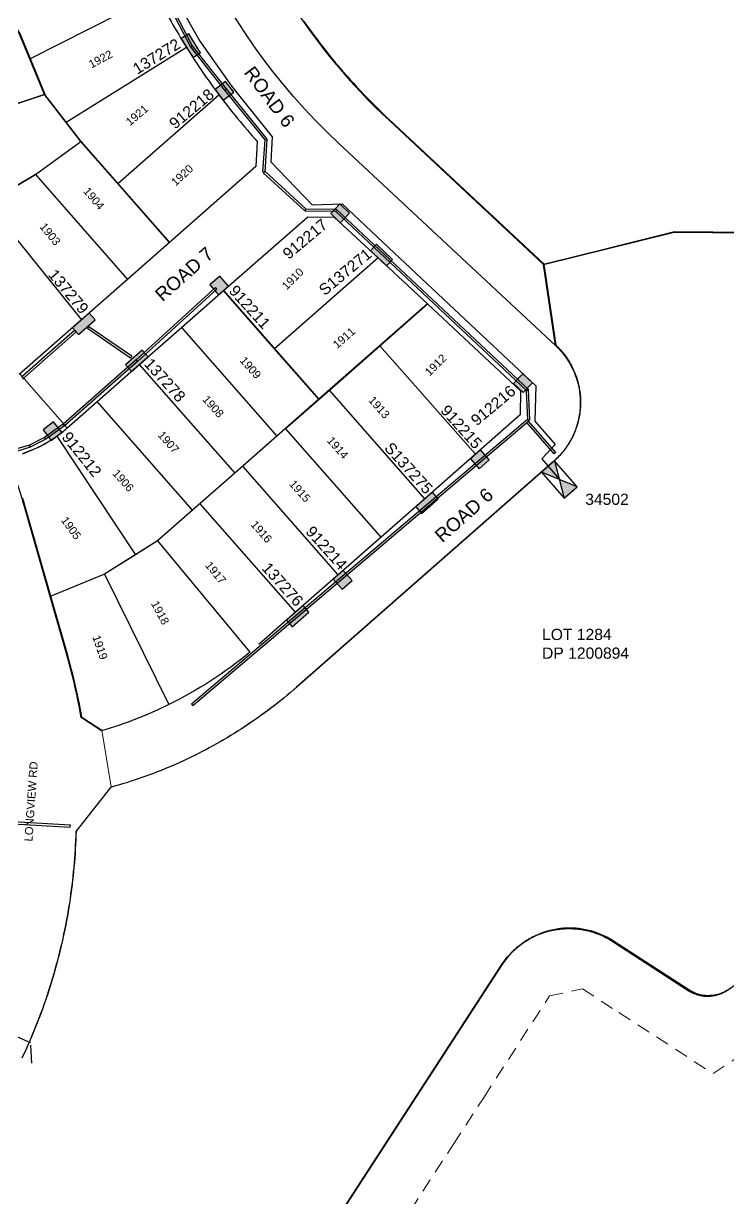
# Model space of a CAD drawing. Header units: metres. Extents: x 293673 to 295365, y 6233764 to 6235163.
# Drawn here: x 294333.6 to 294490.8, y 6233966.7 to 6234228.8 of the extents above; entities that cross this region are included whole.
import ezdxf
from ezdxf.enums import TextEntityAlignment as Align

# ---------------------------------------------------------------- set-up
doc = ezdxf.new("R2010")
doc.units = ezdxf.units.M
doc.linetypes.add('Cable Exist UG', pattern=[8.2, 4, -1.2, 1.8, -1.2])
doc.linetypes.add('Dash', pattern=[5, 3, -2])
doc.layers.get('0').update_dxf_attribs({"color": 6})
for name, color, linetype in [('_USER new lots', 250, 'Continuous'), ('Duct_SP_EXT', 7, 'Continuous'), ('Mains_HV_NEW_U72', 2, 'Continuous'), ('Mains_LV_EXT', 7, 'Continuous'), ('Notes', 7, 'Continuous'), ('Sub_SP_EXT', 7, 'Continuous'), ('SupportsUG_SP_LV_EXT', 7, 'Continuous'), ('SupportsUG_SP_LV_SL_EXT', 7, 'Continuous'), ('UG_Details_SP_MISC', 7, 'Continuous')]:
    doc.layers.add(name, color=color, linetype=linetype)
for name, color, linetype, lineweight in [('Cadastre Developer_SP_EXT', 9, 'Continuous', 5), ('Cadastre Land Parcels_SP_EXT', 9, 'Continuous', 5), ('Cadastre Roads_SP_EXT', 9, 'Continuous', 5)]:
    doc.layers.add(name, color=color, linetype=linetype, lineweight=lineweight)
doc.styles.add('COLUMN_LABEL', font='arial.ttf')
doc.styles.add('iecARIAL', font='arial.ttf', dxfattribs={"height": 2})
doc.styles.add('POLE_LABEL', font='arial.ttf')
doc.styles.get("Standard").update_dxf_attribs({"font": 'arial.ttf'})
doc.linetypes.add('Cable New UG', pattern='A,7,-0.25,["x",Standard,S=2,R=0,X=0.2,Y=-0.8],-2.1', length=9.35)

# ---------------------------------------------------------------- blocks, each defined once
blk = doc.blocks.new('SUB_PADMOUNT_EXT')
for points in [[(0, 0), (-3.84, 1.92), (-3.84, -1.92)], [(0, 0), (3.84, 1.92), (3.84, -1.92)]]:
    blk.add_hatch(color=256).paths.add_polyline_path(points)
for p, q in [((3.84, 1.92), (-3.84, -1.92)), ((-3.84, 1.92), (3.84, -1.92))]:
    blk.add_line(p, q)
blk.add_lwpolyline([(-3.84, -1.92), (3.84, -1.92), (3.84, 1.92), (-3.84, 1.92)], close=True)
for tag, height, flags, p in [('ASSET_NUM', 3.5, 8, (2, 2)), ('STREET_CODE', 0.2, 9, (1.5, 0)), ('CONSTRUCTED_VOLTAGE', 0.2, 9, (1.5, -0.2)), ('OPERATING_VOLTAGE', 0.2, 9, (1.5, -0.6)), ('ORIENTATION', 0.2, 9, (1.5, -0.8)), ('OWNED_BY', 0.2, 9, (1.5, -1)), ('OPERATED_BY', 0.2, 9, (1.5, -1.2)), ('SECONDARY_VOLTAGE', 0.2, 9, (1.5, -1.6)), ('STATE', 0.2, 9, (1.5, -1.8)), ('SUBSTATION_TYPE', 0.2, 9, (1.5, -2.2)), ('NO_PHASES', 0.2, 9, (1.5, -0.4)), ('MAINTAINED_BY', 0.2, 9, (1.5, -1.4)), ('PARENT', 0.2, 9, (1.5, -2)), ('USAGE', 0.2, 9, (1.5, -2.4)), ('LEGEND', 0.2, 9, (1.5, -2.6)), ('STREETNAME', 0.2, 9, (1.5, -3)), ('SUBURB', 0.2, 9, (1.5, -3.2)), ('Z', 0.2, 1, (1.5, -3.6)), ('LOCATION', 0.2, 9, (1.5, -2.8)), ('NOTES', 0.2, 9, (1.5, -3.4))]:
    blk.add_attdef(tag, text='', height=height, dxfattribs=dict(flags=flags)).set_placement(p, align=Align.MIDDLE_LEFT)
blk = doc.blocks.new('COLUMN_EXT')
blk.add_hatch(color=256).paths.add_polyline_path([(-1.49, 1.48), (-1.49, -1.49), (1.48, -1.49), (1.48, 1.48)])
blk.add_lwpolyline([(-1.49, -1.49), (1.48, -1.49), (1.48, 1.48), (-1.49, 1.48)], close=True)
for tag, height, style, flags, p in [('ASSET_NUM', 2.5, 'COLUMN_LABEL', 8, (2, 2)), ('STRUCTURE_PLANT_NUMBER', 0.2, 'POLE_LABEL', 9, (1.81, 0.03)), ('STREET_CODE', 0.2, 'COLUMN_LABEL', 9, (1.81, -0.2))]:
    blk.add_attdef(tag, text='', height=height, dxfattribs=dict(style=style, flags=flags)).set_placement(p, align=Align.MIDDLE_LEFT)
at = {"flags": 1}
blk.add_attdef('Z', (1.81, -2.35), '', height=0.2, dxfattribs=at)
at = {"flags": 9}
for tag, p in [('COLUMN_TYPE', (1.81, -0.4)), ('OWNED_BY', (1.81, -0.6)), ('STATE', (1.81, -0.8)), ('USAGE', (1.81, -1)), ('STREETNAME', (1.81, -1.6)), ('SUBURB', (1.81, -1.8)), ('LEGEND', (1.81, -1.2)), ('LOCATION', (1.81, -1.4)), ('NOTES', (1.81, -2))]:
    blk.add_attdef(tag, text='', height=0.2, dxfattribs=at).set_placement(p, align=Align.MIDDLE_LEFT)
blk = doc.blocks.new('A$C12BB781C')
at = {"layer": '_USER new lots'}
for p, q in [((294338.3, 6234212.97), (294327.56, 6234239.05)), ((294335.01, 6234220.95), (294363.31, 6234235.29)), ((294332.58, 6234226.87), (294338.3, 6234212.97)), ((294335.01, 6234220.95), (294332.58, 6234226.87)), ((294369.98, 6234223.48), (294343.14, 6234206.73)), ((294338.3, 6234212.97), (294306.15, 6234202.32)), ((294338.3, 6234212.97), (294306.15, 6234202.32)), ((294306.15, 6234202.32), (294338.3, 6234212.97)), ((294306.15, 6234202.32), (294338.3, 6234212.97)), ((294306.15, 6234202.32), (294338.3, 6234212.97)), ((294338.3, 6234212.97), (294346.4, 6234202.54)), ((294354.65, 6234193.15), (294377.18, 6234212.95)), ((294336.27, 6234195.13), (294346.4, 6234202.54)), ((294346.4, 6234202.54), (294366.2, 6234180)), ((294336.27, 6234195.13), (294313.29, 6234181.5)), ((294325.55, 6234188.78), (294336.27, 6234195.13)), ((294336.27, 6234195.13), (294356.81, 6234171.75)), ((294325.55, 6234188.78), (294346.52, 6234162.71)), ((294412.66, 6234176.56), (294389.6, 6234156.3)), ((294452.24, 6234156.99), (294449.55, 6234175.1)), ((294378.21, 6234169.26), (294399.5, 6234145.03)), ((294389.6, 6234156.3), (294378.21, 6234169.26)), ((294423.68, 6234166.28), (294399.5, 6234145.03)), ((294413.08, 6234156.97), (294423.68, 6234166.28)), ((294368.82, 6234161.01), (294390.11, 6234136.78)), ((294399.5, 6234145.03), (294389.6, 6234156.3)), ((294401.82, 6234147.07), (294413.08, 6234156.97)), ((294434.37, 6234132.74), (294413.08, 6234156.97)), ((294359.43, 6234152.76), (294380.72, 6234128.53)), ((294423.1, 6234122.84), (294401.82, 6234147.07)), ((294371.33, 6234120.28), (294350.04, 6234144.51)), ((294399.5, 6234145.03), (294390.11, 6234136.78)), ((294413.34, 6234114.26), (294392.05, 6234138.49)), ((294341.03, 6234136.78), (294358.55, 6234110.31)), ((294390.11, 6234136.78), (294380.72, 6234128.53)), ((294403.8, 6234105.88), (294382.51, 6234130.11)), ((294394.26, 6234097.5), (294372.97, 6234121.72)), ((294363.52, 6234113.42), (294358.55, 6234110.31)), ((294363.52, 6234113.42), (294384.08, 6234088.6)), ((294358.55, 6234110.31), (294351.67, 6234106)), ((294351.67, 6234106), (294366, 6234076.9))]:
    blk.add_line(p, q, dxfattribs=at)
at = {"layer": '_USER new lots', "linetype": 'Continuous'}
for points in [[(294641.78, 6234180.88), (294478.67, 6234182.33), (294449.55, 6234175.09), (294452.24, 6234156.99), (294452.51, 6234156.73), (294452.78, 6234156.47), (294453.03, 6234156.2), (294453.29, 6234155.93), (294453.53, 6234155.65), (294453.77, 6234155.37), (294454.01, 6234155.08), (294454.24, 6234154.78), (294454.46, 6234154.48), (294454.67, 6234154.18), (294454.88, 6234153.87), (294455.08, 6234153.56), (294455.28, 6234153.24), (294455.47, 6234152.92), (294455.65, 6234152.59), (294455.83, 6234152.26), (294455.99, 6234151.93), (294456.15, 6234151.6), (294456.31, 6234151.26), (294456.45, 6234150.91), (294456.59, 6234150.57), (294456.72, 6234150.22), (294456.85, 6234149.87), (294456.96, 6234149.51), (294457.07, 6234149.16), (294457.17, 6234148.8), (294457.26, 6234148.44), (294457.35, 6234148.07), (294457.43, 6234147.71), (294457.5, 6234147.35), (294457.56, 6234146.98), (294457.61, 6234146.61), (294457.66, 6234146.24), (294457.7, 6234145.87), (294457.73, 6234145.5), (294457.75, 6234145.13), (294457.76, 6234144.75), (294457.77, 6234144.38), (294457.77, 6234144.01), (294457.76, 6234143.64), (294457.74, 6234143.26), (294457.72, 6234142.89), (294457.68, 6234142.52), (294457.64, 6234142.15), (294457.59, 6234141.78), (294457.54, 6234141.41), (294457.47, 6234141.05), (294457.4, 6234140.68), (294457.32, 6234140.32), (294457.23, 6234139.96), (294457.13, 6234139.6), (294457.03, 6234139.24), (294456.92, 6234138.88), (294456.8, 6234138.53), (294456.67, 6234138.18), (294456.54, 6234137.83), (294456.4, 6234137.49), (294456.25, 6234137.15), (294456.09, 6234136.81), (294455.93, 6234136.47), (294455.76, 6234136.14), (294455.58, 6234135.81), (294455.39, 6234135.49), (294455.2, 6234135.17), (294455.01, 6234134.85), (294454.8, 6234134.54), (294454.59, 6234134.24), (294454.37, 6234133.93), (294454.15, 6234133.64), (294453.92, 6234133.34), (294453.68, 6234133.06), (294453.44, 6234132.77), (294453.19, 6234132.5), (294452.93, 6234132.23), (294452.67, 6234131.96), (294452.4, 6234131.7), (294452.13, 6234131.44), (294451.86, 6234131.2), (294394.5, 6234080.79), (294393.81, 6234080.19), (294393.12, 6234079.6), (294392.42, 6234079.01), (294391.71, 6234078.43), (294391, 6234077.85), (294390.29, 6234077.28), (294389.57, 6234076.72), (294388.85, 6234076.16), (294388.12, 6234075.61), (294387.38, 6234075.07), (294386.64, 6234074.53), (294385.9, 6234074), (294385.15, 6234073.47), (294384.4, 6234072.96), (294383.64, 6234072.44), (294382.88, 6234071.94), (294382.12, 6234071.44), (294381.35, 6234070.95), (294380.57, 6234070.46), (294379.8, 6234069.99), (294379.01, 6234069.51), (294378.23, 6234069.05), (294377.44, 6234068.59), (294376.64, 6234068.14), (294375.84, 6234067.7), (294375.04, 6234067.26), (294374.23, 6234066.83), (294373.42, 6234066.41), (294372.61, 6234065.99), (294371.79, 6234065.58), (294370.97, 6234065.18), (294370.15, 6234064.79), (294369.32, 6234064.4), (294368.49, 6234064.02), (294367.66, 6234063.65), (294366.82, 6234063.28), (294365.98, 6234062.92), (294365.13, 6234062.57), (294364.29, 6234062.23), (294363.44, 6234061.89), (294362.58, 6234061.57), (294361.73, 6234061.24), (294360.87, 6234060.93), (294360.01, 6234060.62), (294359.15, 6234060.33), (294358.28, 6234060.04), (294357.41, 6234059.75), (294356.54, 6234059.48), (294355.67, 6234059.21), (294354.79, 6234058.95), (294353.91, 6234058.69), (294353.03, 6234058.45), (294345.28, 6234048.63), (294345.24, 6234047.63), (294345.21, 6234046.62), (294345.16, 6234045.62), (294345.1, 6234044.61), (294345.04, 6234043.61), (294344.97, 6234042.6), (294344.89, 6234041.6), (294344.81, 6234040.59), (294344.71, 6234039.59), (294344.61, 6234038.59), (294344.5, 6234037.59), (294344.38, 6234036.59), (294344.25, 6234035.59), (294344.12, 6234034.59), (294343.98, 6234033.6), (294343.83, 6234032.6), (294343.67, 6234031.61), (294343.5, 6234030.61), (294343.33, 6234029.62), (294343.15, 6234028.63), (294342.96, 6234027.64), (294342.76, 6234026.66), (294342.55, 6234025.67), (294342.34, 6234024.69), (294342.12, 6234023.7), (294341.89, 6234022.72), (294341.65, 6234021.74), (294341.41, 6234020.77), (294341.16, 6234019.79), (294340.9, 6234018.82), (294340.63, 6234017.85), (294340.36, 6234016.88), (294340.07, 6234015.91), (294339.78, 6234014.95), (294339.49, 6234013.99), (294339.18, 6234013.03), (294338.87, 6234012.07), (294338.55, 6234011.12), (294338.22, 6234010.17), (294337.88, 6234009.22), (294337.54, 6234008.27), (294337.19, 6234007.33), (294336.83, 6234006.39), (294336.46, 6234005.45), (294336.09, 6234004.51), (294335.71, 6234003.58), (294335.32, 6234002.65), (294334.92, 6234001.73), (294334.52, 6234000.8), (294334.11, 6233999.88), (294333.69, 6233998.97), (294333.27, 6233998.05)], [(294397.28, 6233952.67), (294440.15, 6234018.74), (294440.36, 6234019.05), (294440.57, 6234019.36), (294440.8, 6234019.67), (294441.02, 6234019.97), (294441.26, 6234020.26), (294441.5, 6234020.56), (294441.74, 6234020.84), (294442, 6234021.12), (294442.25, 6234021.4), (294442.52, 6234021.67), (294442.79, 6234021.93), (294443.06, 6234022.19), (294443.34, 6234022.44), (294443.63, 6234022.69), (294443.92, 6234022.93), (294444.21, 6234023.16), (294444.51, 6234023.39), (294444.82, 6234023.61), (294445.13, 6234023.83), (294445.44, 6234024.03), (294445.76, 6234024.24), (294446.08, 6234024.43), (294446.41, 6234024.62), (294446.74, 6234024.8), (294447.07, 6234024.98), (294447.41, 6234025.14), (294447.75, 6234025.3), (294448.1, 6234025.46), (294448.44, 6234025.6), (294448.79, 6234025.74), (294449.15, 6234025.88), (294449.5, 6234026), (294449.86, 6234026.12), (294450.22, 6234026.22), (294450.59, 6234026.33), (294450.95, 6234026.42), (294451.32, 6234026.51), (294451.69, 6234026.59), (294452.06, 6234026.66), (294452.43, 6234026.72), (294452.8, 6234026.77), (294453.18, 6234026.82), (294453.55, 6234026.86), (294453.93, 6234026.89), (294454.3, 6234026.92), (294454.68, 6234026.93), (294455.06, 6234026.94), (294455.43, 6234026.94), (294455.81, 6234026.93), (294456.19, 6234026.92), (294456.56, 6234026.89), (294456.94, 6234026.86), (294457.31, 6234026.82), (294457.69, 6234026.78), (294458.06, 6234026.72), (294458.43, 6234026.66), (294458.8, 6234026.59), (294459.17, 6234026.51), (294459.54, 6234026.42), (294459.9, 6234026.33), (294460.27, 6234026.23), (294460.63, 6234026.12), (294460.99, 6234026), (294461.34, 6234025.88), (294461.7, 6234025.75), (294462.05, 6234025.61), (294462.39, 6234025.46), (294462.74, 6234025.31), (294463.08, 6234025.15), (294463.42, 6234024.98), (294463.75, 6234024.81), (294464.08, 6234024.63), (294464.41, 6234024.44), (294464.73, 6234024.24), (294465.05, 6234024.04), (294481.84, 6234013.15), (294482.05, 6234013.01), (294482.27, 6234012.89), (294482.49, 6234012.77), (294482.71, 6234012.65), (294482.94, 6234012.55), (294483.17, 6234012.45), (294483.4, 6234012.36), (294483.64, 6234012.28), (294483.88, 6234012.2), (294484.12, 6234012.13), (294484.36, 6234012.07), (294484.61, 6234012.02), (294484.85, 6234011.97), (294485.1, 6234011.93), (294485.35, 6234011.9), (294485.6, 6234011.88), (294485.85, 6234011.87), (294486.1, 6234011.86), (294486.35, 6234011.86), (294486.6, 6234011.87), (294486.85, 6234011.89), (294487.1, 6234011.91), (294487.35, 6234011.94), (294487.6, 6234011.98), (294487.84, 6234012.03), (294488.09, 6234012.09), (294488.33, 6234012.15), (294488.57, 6234012.22), (294488.81, 6234012.3), (294489.05, 6234012.38), (294489.28, 6234012.48), (294489.51, 6234012.58), (294489.73, 6234012.69), (294489.96, 6234012.8), (294490.18, 6234012.92), (294490.39, 6234013.05), (294490.6, 6234013.19), (294490.81, 6234013.33), (294499, 6234019.12)], [(294396.15, 6234229.32), (294396.75, 6234228.46), (294397.36, 6234227.61), (294397.98, 6234226.77), (294398.6, 6234225.93), (294399.23, 6234225.09), (294399.86, 6234224.26), (294400.5, 6234223.43), (294401.15, 6234222.61), (294401.8, 6234221.8), (294402.46, 6234220.98), (294403.13, 6234220.18), (294403.8, 6234219.37), (294404.48, 6234218.58), (294405.16, 6234217.79), (294405.85, 6234217), (294406.54, 6234216.22), (294407.24, 6234215.44), (294407.95, 6234214.67), (294408.66, 6234213.91), (294409.38, 6234213.14), (294410.1, 6234212.39), (294410.83, 6234211.64), (294411.56, 6234210.9), (294412.3, 6234210.16), (294413.05, 6234209.43), (294413.8, 6234208.7), (294414.56, 6234207.98), (294415.32, 6234207.26), (294449.55, 6234175.1), (294478.67, 6234182.33), (294504.4, 6234182.1)], [(294490.94, 6234013.44), (294490.73, 6234013.29), (294490.52, 6234013.16), (294490.31, 6234013.03), (294490.09, 6234012.91), (294489.87, 6234012.79), (294489.64, 6234012.69), (294489.41, 6234012.59), (294489.18, 6234012.49), (294488.94, 6234012.41), (294488.7, 6234012.33), (294488.46, 6234012.26), (294488.22, 6234012.19), (294487.97, 6234012.14), (294487.73, 6234012.09), (294487.48, 6234012.05), (294487.23, 6234012.02), (294486.98, 6234011.99), (294486.73, 6234011.98), (294486.48, 6234011.97), (294486.23, 6234011.97), (294486.23, 6234011.97), (294485.98, 6234011.97), (294485.73, 6234011.99), (294485.48, 6234012.01), (294485.23, 6234012.04), (294484.98, 6234012.08), (294484.74, 6234012.12), (294484.49, 6234012.18), (294484.25, 6234012.24), (294484.01, 6234012.31), (294483.77, 6234012.38), (294483.53, 6234012.47), (294483.3, 6234012.56), (294483.07, 6234012.66), (294482.84, 6234012.76), (294482.62, 6234012.88), (294482.4, 6234013), (294482.18, 6234013.12), (294481.97, 6234013.26), (294465.18, 6234024.15), (294464.86, 6234024.35), (294464.54, 6234024.55), (294464.21, 6234024.73), (294463.88, 6234024.92), (294463.55, 6234025.09), (294463.21, 6234025.26), (294462.87, 6234025.42), (294462.53, 6234025.57), (294462.18, 6234025.72), (294461.83, 6234025.86), (294461.47, 6234025.99), (294461.12, 6234026.11), (294460.76, 6234026.23), (294460.4, 6234026.34), (294460.03, 6234026.44), (294459.67, 6234026.53), (294459.3, 6234026.62), (294458.93, 6234026.7), (294458.56, 6234026.77), (294458.19, 6234026.83), (294457.82, 6234026.88), (294457.44, 6234026.93), (294457.07, 6234026.97), (294456.69, 6234027), (294456.32, 6234027.03), (294455.94, 6234027.04), (294455.56, 6234027.05), (294455.19, 6234027.05), (294454.81, 6234027.04), (294454.43, 6234027.02), (294454.06, 6234027), (294453.68, 6234026.97), (294453.31, 6234026.93), (294452.93, 6234026.88), (294452.56, 6234026.83), (294452.19, 6234026.76), (294451.82, 6234026.69), (294451.45, 6234026.61), (294451.08, 6234026.53), (294450.72, 6234026.43), (294450.35, 6234026.33), (294449.99, 6234026.22), (294449.63, 6234026.11), (294449.28, 6234025.98), (294448.93, 6234025.85), (294448.57, 6234025.71), (294448.23, 6234025.57), (294447.88, 6234025.41), (294447.54, 6234025.25), (294447.2, 6234025.08), (294446.87, 6234024.91), (294446.54, 6234024.73), (294446.21, 6234024.54), (294445.89, 6234024.35), (294445.57, 6234024.14), (294445.26, 6234023.93), (294444.95, 6234023.72), (294444.64, 6234023.5), (294444.34, 6234023.27), (294444.05, 6234023.03), (294443.76, 6234022.79), (294443.47, 6234022.55), (294443.19, 6234022.3), (294442.92, 6234022.04), (294442.65, 6234021.77), (294442.39, 6234021.5), (294442.13, 6234021.23), (294441.87, 6234020.95), (294441.63, 6234020.66), (294441.39, 6234020.37), (294441.15, 6234020.08), (294440.93, 6234019.78), (294440.7, 6234019.47), (294440.49, 6234019.16), (294440.28, 6234018.85), (294397.41, 6233952.77)]]:
    blk.add_lwpolyline(points, dxfattribs=at)
at = {"layer": '_USER new lots'}
blk.add_lwpolyline([(294317.06, 6234328.83), (294342.22, 6234321.87, 0.152692), (294344.76, 6234314.04, -0.111949), (294346.75, 6234309.26, -0.047782), (294346.92, 6234307.03, 0.016269), (294347.05, 6234297.14, 0.019916), (294348.08, 6234285.07, 0.019916), (294350.07, 6234273.12, 0.022294), (294353.41, 6234259.99, 0.023878), (294358.27, 6234246.31, 0.019915), (294363.31, 6234235.29, 0.022294), (294369.98, 6234223.48, 0.02097), (294377.18, 6234212.95, 0.022215), (294385.75, 6234202.5), (294385.45, 6234196.92), (294366.2, 6234180), (294356.81, 6234171.75), (294346.52, 6234162.71), (294332.67, 6234150.55, -0.084158)], format="xyb", dxfattribs=at)
at = {"layer": '_USER new lots', "flags": 128}
for points in [[(294363.66, 6234314.83), (294368.37, 6234319.83), (294366.99, 6234305.12), (294377.48, 6234266.52, 0.127619), (294415.19, 6234207.17), (294449.55, 6234175.1), (294452.24, 6234156.99), (294403.88, 6234202.13, -0.208957), (294359.59, 6234304.61, -0.189904), (294363.66, 6234314.83)], [(294384.08, 6234088.6, -0.058727), (294366, 6234076.9, -0.043866), (294350.98, 6234071.07), (294346.47, 6234074.01, 0.027236), (294343.33, 6234087.81), (294339.56, 6234101.01), (294333.76, 6234121.3, 0.012996), (294332.05, 6234126.75)], [(294333.39, 6234132.85), (294335.27, 6234133.61, 0.058941), (294341.03, 6234136.78, 0.025092), (294343.23, 6234138.53), (294350.04, 6234144.51), (294359.43, 6234152.76), (294368.82, 6234161.01), (294378.21, 6234169.26), (294396.98, 6234185.75), (294402.91, 6234185.66), (294412.66, 6234176.56), (294423.68, 6234166.28), (294444.45, 6234146.9), (294444.37, 6234141.53), (294434.37, 6234132.74), (294423.1, 6234122.84), (294413.34, 6234114.26), (294403.8, 6234105.88), (294394.26, 6234097.5), (294386.1, 6234090.33)]]:
    blk.add_lwpolyline(points, format="xyb", dxfattribs=at)
at = {"layer": '_USER new lots'}
blk.add_lwpolyline([(294338.3, 6234212.97), (294332.58, 6234226.87), (294301.29, 6234216.51), (294306.16, 6234202.31), (294338.3, 6234212.97)], close=True, dxfattribs=at)
for points in [[(294366.2, 6234180), (294354.65, 6234193.15), (294346.4, 6234202.54), (294343.14, 6234206.73), (294338.3, 6234212.97), (294335.01, 6234220.95)], [(294382.51, 6234130.11), (294382.51, 6234130.11), (294392.05, 6234138.49), (294401.82, 6234147.07)], [(294380.72, 6234128.53), (294371.33, 6234120.28), (294363.52, 6234113.42), (294351.67, 6234106), (294339.56, 6234101.01)]]:
    blk.add_lwpolyline(points, dxfattribs=at)
for s, rotation, p in [('1922', 28.1939, (294350.78, 6234220.91)), ('1921', 40.3554, (294358.9, 6234208.41)), ('1920', 42.5881, (294368.97, 6234195, 126.75)), ('1904', 310.1787, (294349.31, 6234189.82, 124.75)), ('1903', 309.1827, (294339.55, 6234181.87)), ('1910', 45, (294393.64, 6234171.89, -125.5)), ('1911', 41.1767, (294405.07, 6234158.72, 0.25)), ('1909', 311.5057, (294384.25, 6234152.09, 0.25)), ('1912', 45, (294425.51, 6234152.67)), ('1908', 311.5057, (294375.91, 6234143.41, 0.25)), ('1913', 311.5057, (294412.92, 6234143.22)), ('1907', 311.5057, (294365.95, 6234135.45, 0.25)), ('1914', 311.5057, (294403.68, 6234134.22)), ('1906', 311.5057, (294355.85, 6234126.9, 0.25)), ('1915', 311.5057, (294395.25, 6234124.54)), ('1905', 306.0829, (294344.24, 6234116.3, 0.25)), ('1916', 311.5057, (294386.67, 6234115.49)), ('1917', 309.5839, (294376.47, 6234106.34)), ('1918', 297.9367, (294364.09, 6234097.4)), ('1919', 288.8918, (294350.69, 6234089.67))]:
    blk.add_text(s, height=1.8, rotation=rotation, dxfattribs=at).set_placement(p, align=Align.MIDDLE_CENTER)
blk = doc.blocks.new('PILLAR_EXT')
blk.add_hatch(color=256).paths.add_polyline_path([(-2.475, 0.99), (-2.475, -0.99), (2.475, -0.99), (2.475, 0.99)])
blk.add_lwpolyline([(-2.475, -0.99), (2.475, -0.99), (2.475, 0.99), (-2.475, 0.99)], close=True)
at = {"style": 'iecARIAL', "flags": 8}
blk.add_attdef('ASSET_NUM', (1.5, 3.5), '', height=2.5, dxfattribs=at)
for tag, p, flags in [('OWNED_BY', (0, -0.2), 9), ('STATE', (0, -0.4), 9), ('SUPPORT_TYPE', (0, -0.6), 9), ('STREETNAME', (0, -1.8), 9), ('SUBURB', (0, -2), 1), ('USAGE', (0, -0.8), 9), ('LEGEND', (0, -1), 9), ('LOCATION', (0, -1.2), 9), ('NOTES', (0, -1.4), 9), ('PARENT', (0, -1.6), 9)]:
    blk.add_attdef(tag, p, '', height=0.2, dxfattribs=dict(flags=flags))

msp = doc.modelspace()

# ---------------------------------------------------------------- linework, layer by layer
at = {"layer": 'Cadastre Developer_SP_EXT', "linetype": 'Dash'}
for points in [[(294507.73, 6234025.33), (294490.52, 6234013.16), (294489.41, 6234012.59), (294487.97, 6234012.14), (294486.48, 6234011.97), (294485.23, 6234012.04), (294484.25, 6234012.24), (294482.84, 6234012.76), (294481.97, 6234013.26), (294464.21, 6234024.74), (294462.87, 6234025.42), (294461.47, 6234025.99), (294459.3, 6234026.62), (294457.07, 6234026.97), (294454.81, 6234027.04), (294452.93, 6234026.88), (294450.72, 6234026.43), (294448.23, 6234025.57), (294446.21, 6234024.54), (294444.34, 6234023.27), (294442.65, 6234021.77), (294441.63, 6234020.66), (294440.7, 6234019.47), (294395.98, 6233950.64)], [(294414.52, 6233955.82), (294422.69, 6233968.4), (294429.49, 6233978.88), (294436.3, 6233989.37), (294450.93, 6234011.93), (294458.26, 6234013.49), (294466.4, 6234008.21), (294478.98, 6234000.05), (294487.37, 6233994.6), (294526.32, 6234020.29)]]:
    msp.add_lwpolyline(points, dxfattribs=at)
at = {"layer": 'Cadastre Land Parcels_SP_EXT', "linetype": 'Continuous'}
for points in [[(294333.44, 6234122.97), (294333.67, 6234122.19), (294333.9, 6234121.41), (294343.46, 6234087.91), (294343.74, 6234086.93), (294344, 6234085.96), (294344.26, 6234084.98), (294344.51, 6234084), (294344.76, 6234083.02), (294344.99, 6234082.03), (294345.22, 6234081.05), (294345.44, 6234080.06), (294345.65, 6234079.07), (294345.86, 6234078.08), (294346.06, 6234077.09), (294346.25, 6234076.1), (294346.43, 6234075.1), (294346.6, 6234074.11), (294351.11, 6234071.17), (294353.16, 6234058.56), (294354.04, 6234058.78), (294354.92, 6234059.03), (294355.79, 6234059.29), (294356.67, 6234059.56), (294357.54, 6234059.84), (294358.41, 6234060.12), (294359.27, 6234060.41), (294360.14, 6234060.71), (294361, 6234061.02), (294361.86, 6234061.33), (294362.71, 6234061.65), (294363.56, 6234061.98), (294364.41, 6234062.31), (294365.26, 6234062.66), (294366.1, 6234063.01), (294366.94, 6234063.37), (294367.78, 6234063.73), (294368.62, 6234064.1), (294369.45, 6234064.48), (294370.28, 6234064.87), (294371.1, 6234065.27), (294371.92, 6234065.67), (294372.74, 6234066.08), (294373.55, 6234066.49), (294374.36, 6234066.91), (294375.17, 6234067.35), (294375.97, 6234067.78), (294376.77, 6234068.23), (294377.56, 6234068.68), (294378.35, 6234069.13), (294379.14, 6234069.6), (294379.92, 6234070.07), (294380.7, 6234070.55), (294381.48, 6234071.03), (294382.25, 6234071.53), (294383.01, 6234072.02), (294383.77, 6234072.53), (294384.53, 6234073.04), (294385.28, 6234073.56), (294386.03, 6234074.09), (294386.77, 6234074.62), (294387.51, 6234075.16), (294388.25, 6234075.7), (294388.98, 6234076.25), (294389.7, 6234076.81), (294390.42, 6234077.37), (294391.13, 6234077.94), (294391.84, 6234078.52), (294392.55, 6234079.1), (294393.25, 6234079.69), (294393.94, 6234080.28), (294394.63, 6234080.88), (294451.99, 6234131.28), (294452.27, 6234131.53), (294452.54, 6234131.78), (294452.8, 6234132.04), (294453.07, 6234132.31), (294453.32, 6234132.58), (294453.57, 6234132.86), (294453.81, 6234133.14), (294454.05, 6234133.43), (294454.28, 6234133.72), (294454.5, 6234134.02), (294454.72, 6234134.32), (294454.93, 6234134.63), (294455.14, 6234134.94), (294455.34, 6234135.25), (294455.53, 6234135.57), (294455.71, 6234135.9), (294455.89, 6234136.22), (294456.06, 6234136.56), (294456.22, 6234136.89), (294456.38, 6234137.23), (294456.53, 6234137.57), (294456.67, 6234137.92), (294456.8, 6234138.26), (294456.93, 6234138.61), (294457.05, 6234138.97), (294457.16, 6234139.32), (294457.27, 6234139.68), (294457.36, 6234140.04), (294457.45, 6234140.4), (294457.53, 6234140.76), (294457.6, 6234141.13), (294457.67, 6234141.5), (294457.73, 6234141.87), (294457.78, 6234142.23), (294457.82, 6234142.6), (294457.85, 6234142.97), (294457.88, 6234143.35), (294457.89, 6234143.72), (294457.9, 6234144.09), (294457.9, 6234144.46), (294457.9, 6234144.84), (294457.88, 6234145.21), (294457.86, 6234145.58), (294457.83, 6234145.95), (294457.79, 6234146.32), (294457.75, 6234146.69), (294457.69, 6234147.06), (294457.63, 6234147.43), (294457.56, 6234147.79), (294457.48, 6234148.16), (294457.4, 6234148.52), (294457.3, 6234148.88), (294457.2, 6234149.24), (294457.1, 6234149.6), (294456.98, 6234149.95), (294456.86, 6234150.3), (294456.72, 6234150.65), (294456.59, 6234151), (294456.44, 6234151.34), (294456.29, 6234151.68), (294456.13, 6234152.01), (294455.96, 6234152.35), (294455.78, 6234152.68), (294455.6, 6234153), (294455.41, 6234153.32), (294455.22, 6234153.64), (294455.22, 6234153.64), (294455.02, 6234153.95), (294454.81, 6234154.26), (294454.59, 6234154.57), (294454.37, 6234154.87), (294454.14, 6234155.16), (294453.91, 6234155.45), (294453.67, 6234155.73), (294453.42, 6234156.01), (294453.17, 6234156.29), (294452.91, 6234156.55), (294452.65, 6234156.82), (294452.38, 6234157.07), (294449.68, 6234175.18), (294415.32, 6234207.26), (294414.55, 6234207.98), (294413.8, 6234208.7), (294413.05, 6234209.43), (294412.3, 6234210.16), (294411.56, 6234210.9), (294410.83, 6234211.64), (294410.1, 6234212.39), (294409.38, 6234213.15), (294408.66, 6234213.91), (294407.95, 6234214.67), (294407.24, 6234215.44), (294406.54, 6234216.22), (294405.85, 6234217), (294405.16, 6234217.79), (294404.47, 6234218.58), (294403.8, 6234219.38), (294403.13, 6234220.18), (294402.46, 6234220.98), (294401.8, 6234221.8), (294401.15, 6234222.61), (294400.5, 6234223.43), (294399.86, 6234224.26), (294399.23, 6234225.09), (294398.6, 6234225.93), (294397.98, 6234226.77), (294397.36, 6234227.61), (294396.75, 6234228.46), (294396.15, 6234229.32)], [(294396.15, 6234229.32), (294396.75, 6234228.46), (294397.36, 6234227.61), (294397.98, 6234226.77), (294398.6, 6234225.93), (294399.23, 6234225.09), (294399.86, 6234224.26), (294400.5, 6234223.43), (294401.15, 6234222.61), (294401.8, 6234221.8), (294402.46, 6234220.98), (294403.13, 6234220.18), (294403.8, 6234219.37), (294404.48, 6234218.58), (294405.16, 6234217.79), (294405.85, 6234217), (294406.54, 6234216.22), (294407.24, 6234215.44), (294407.95, 6234214.67), (294408.66, 6234213.91), (294409.38, 6234213.14), (294410.1, 6234212.39), (294410.83, 6234211.64), (294411.56, 6234210.9), (294412.3, 6234210.16), (294413.05, 6234209.43), (294413.8, 6234208.7), (294414.55, 6234207.98), (294415.32, 6234207.26), (294449.68, 6234175.18), (294478.8, 6234182.43), (294504.4, 6234182.21)], [(294332.71, 6234226.99), (294338.44, 6234213.08), (294306.29, 6234202.43)], [(294504.4, 6234182.21), (294478.8, 6234182.43), (294449.68, 6234175.18), (294452.38, 6234157.07), (294452.65, 6234156.82), (294452.91, 6234156.55), (294453.17, 6234156.29), (294453.42, 6234156.01), (294453.67, 6234155.73), (294453.91, 6234155.45), (294454.14, 6234155.16), (294454.37, 6234154.87), (294454.59, 6234154.57), (294454.81, 6234154.26), (294455.02, 6234153.95), (294455.22, 6234153.64), (294455.41, 6234153.32), (294455.6, 6234153), (294455.78, 6234152.68), (294455.96, 6234152.35), (294456.13, 6234152.01), (294456.29, 6234151.68), (294456.44, 6234151.34), (294456.59, 6234151), (294456.72, 6234150.65), (294456.86, 6234150.3), (294456.98, 6234149.95), (294457.1, 6234149.6), (294457.2, 6234149.24), (294457.3, 6234148.88), (294457.4, 6234148.52), (294457.48, 6234148.16), (294457.56, 6234147.79), (294457.63, 6234147.43), (294457.69, 6234147.06), (294457.75, 6234146.69), (294457.79, 6234146.32), (294457.83, 6234145.95), (294457.86, 6234145.58), (294457.88, 6234145.21), (294457.9, 6234144.84), (294457.9, 6234144.46), (294457.9, 6234144.09), (294457.89, 6234143.72), (294457.88, 6234143.35), (294457.85, 6234142.97), (294457.82, 6234142.6), (294457.78, 6234142.23), (294457.73, 6234141.87), (294457.67, 6234141.5), (294457.6, 6234141.13), (294457.53, 6234140.76), (294457.45, 6234140.4), (294457.36, 6234140.04), (294457.27, 6234139.68), (294457.16, 6234139.32), (294457.05, 6234138.97), (294456.93, 6234138.61), (294456.8, 6234138.26), (294456.67, 6234137.92), (294456.53, 6234137.57), (294456.38, 6234137.23), (294456.22, 6234136.89), (294456.06, 6234136.56), (294455.89, 6234136.22), (294455.71, 6234135.9), (294455.53, 6234135.57), (294455.34, 6234135.25), (294455.14, 6234134.94), (294454.93, 6234134.63), (294454.72, 6234134.32), (294454.5, 6234134.02), (294454.28, 6234133.72), (294454.05, 6234133.43), (294453.81, 6234133.14), (294453.57, 6234132.86), (294453.32, 6234132.58), (294453.07, 6234132.31), (294452.8, 6234132.04), (294452.54, 6234131.78), (294452.27, 6234131.53), (294451.99, 6234131.28), (294394.63, 6234080.88), (294393.94, 6234080.28), (294393.25, 6234079.69), (294392.55, 6234079.1), (294391.84, 6234078.52), (294391.13, 6234077.94), (294390.42, 6234077.37), (294389.7, 6234076.81), (294388.98, 6234076.25), (294388.25, 6234075.7), (294387.51, 6234075.16), (294386.77, 6234074.62), (294386.03, 6234074.09), (294385.28, 6234073.56), (294384.53, 6234073.04), (294383.77, 6234072.53), (294383.01, 6234072.02), (294382.25, 6234071.53), (294381.48, 6234071.03), (294380.7, 6234070.55), (294379.92, 6234070.07), (294379.14, 6234069.6), (294378.35, 6234069.13), (294377.56, 6234068.68), (294376.77, 6234068.23), (294375.97, 6234067.78), (294375.17, 6234067.35), (294374.36, 6234066.91), (294373.55, 6234066.49), (294372.74, 6234066.08), (294371.92, 6234065.67), (294371.1, 6234065.27), (294370.28, 6234064.87), (294369.45, 6234064.48), (294368.62, 6234064.1), (294367.78, 6234063.73), (294366.94, 6234063.37), (294366.1, 6234063.01), (294365.26, 6234062.66), (294364.41, 6234062.31), (294363.56, 6234061.98), (294362.71, 6234061.65), (294361.86, 6234061.33), (294361, 6234061.02), (294360.14, 6234060.71), (294359.27, 6234060.41), (294358.41, 6234060.12), (294357.54, 6234059.84), (294356.67, 6234059.56), (294355.79, 6234059.29), (294354.92, 6234059.03), (294354.04, 6234058.78), (294353.16, 6234058.56), (294345.41, 6234048.74), (294345.37, 6234047.74), (294345.34, 6234046.73), (294345.29, 6234045.72), (294345.23, 6234044.72), (294345.17, 6234043.71), (294345.1, 6234042.71), (294345.02, 6234041.71), (294344.94, 6234040.7), (294344.84, 6234039.7), (294344.74, 6234038.7), (294344.63, 6234037.7), (294344.51, 6234036.7), (294344.38, 6234035.7), (294344.25, 6234034.7), (294344.11, 6234033.7), (294343.96, 6234032.71), (294343.8, 6234031.71), (294343.63, 6234030.72), (294343.46, 6234029.73), (294343.28, 6234028.74), (294343.09, 6234027.75), (294342.89, 6234026.76), (294342.68, 6234025.78), (294342.47, 6234024.79), (294342.25, 6234023.81), (294342.02, 6234022.83), (294341.78, 6234021.85), (294341.54, 6234020.87), (294341.29, 6234019.9), (294341.03, 6234018.93), (294340.76, 6234017.96), (294340.49, 6234016.99), (294340.2, 6234016.02), (294339.91, 6234015.06), (294339.62, 6234014.1), (294339.31, 6234013.14), (294339, 6234012.18), (294338.68, 6234011.23), (294338.35, 6234010.27), (294338.01, 6234009.33), (294337.67, 6234008.38), (294337.32, 6234007.43), (294336.96, 6234006.49), (294336.59, 6234005.56), (294336.22, 6234004.62), (294335.84, 6234003.69), (294335.45, 6234002.76), (294335.05, 6234001.83), (294334.65, 6234000.91), (294334.24, 6233999.99), (294333.82, 6233999.07), (294333.4, 6233998.16)], [(294332.81, 6234150.66), (294343.37, 6234138.64), (294343.02, 6234138.33), (294342.66, 6234138.03), (294342.29, 6234137.74), (294341.92, 6234137.45), (294341.54, 6234137.17), (294341.16, 6234136.89), (294340.78, 6234136.62), (294340.39, 6234136.36), (294339.99, 6234136.1), (294339.59, 6234135.85), (294339.19, 6234135.6), (294338.79, 6234135.37), (294338.38, 6234135.14), (294337.96, 6234134.91), (294337.54, 6234134.7), (294337.12, 6234134.49), (294336.7, 6234134.29), (294336.27, 6234134.09), (294335.84, 6234133.9), (294335.4, 6234133.72), (294333.52, 6234132.96)], [(294397.41, 6233952.77), (294440.28, 6234018.85), (294440.49, 6234019.16), (294440.7, 6234019.47), (294440.93, 6234019.78), (294441.15, 6234020.08), (294441.39, 6234020.37), (294441.63, 6234020.66), (294441.87, 6234020.95), (294442.13, 6234021.23), (294442.39, 6234021.5), (294442.65, 6234021.77), (294442.92, 6234022.04), (294443.19, 6234022.3), (294443.47, 6234022.55), (294443.76, 6234022.79), (294444.05, 6234023.03), (294444.34, 6234023.27), (294444.64, 6234023.5), (294444.95, 6234023.72), (294445.26, 6234023.93), (294445.57, 6234024.14), (294445.89, 6234024.35), (294446.21, 6234024.54), (294446.54, 6234024.73), (294446.87, 6234024.91), (294447.2, 6234025.08), (294447.54, 6234025.25), (294447.88, 6234025.41), (294448.23, 6234025.57), (294448.57, 6234025.71), (294448.93, 6234025.85), (294449.28, 6234025.98), (294449.63, 6234026.11), (294449.99, 6234026.22), (294450.35, 6234026.33), (294450.72, 6234026.43), (294451.08, 6234026.53), (294451.45, 6234026.61), (294451.82, 6234026.69), (294452.19, 6234026.76), (294452.56, 6234026.83), (294452.93, 6234026.88), (294453.31, 6234026.93), (294453.68, 6234026.97), (294454.06, 6234027), (294454.43, 6234027.02), (294454.81, 6234027.04), (294455.19, 6234027.05), (294455.56, 6234027.05), (294455.94, 6234027.04), (294456.32, 6234027.03), (294456.69, 6234027), (294457.07, 6234026.97), (294457.44, 6234026.93), (294457.82, 6234026.88), (294458.19, 6234026.83), (294458.56, 6234026.77), (294458.93, 6234026.7), (294459.3, 6234026.62), (294459.67, 6234026.53), (294460.03, 6234026.44), (294460.4, 6234026.34), (294460.76, 6234026.23), (294461.12, 6234026.11), (294461.47, 6234025.99), (294461.83, 6234025.86), (294462.18, 6234025.72), (294462.53, 6234025.57), (294462.87, 6234025.42), (294463.21, 6234025.26), (294463.55, 6234025.09), (294463.88, 6234024.92), (294464.21, 6234024.73), (294464.54, 6234024.55), (294464.86, 6234024.35), (294465.18, 6234024.15), (294481.97, 6234013.26), (294482.18, 6234013.12), (294482.4, 6234013), (294482.62, 6234012.88), (294482.84, 6234012.76), (294483.07, 6234012.66), (294483.3, 6234012.56), (294483.53, 6234012.47), (294483.77, 6234012.38), (294484.01, 6234012.31), (294484.25, 6234012.24), (294484.49, 6234012.18), (294484.74, 6234012.12), (294484.98, 6234012.08), (294485.23, 6234012.04), (294485.48, 6234012.01), (294485.73, 6234011.99), (294485.98, 6234011.97), (294486.23, 6234011.97), (294486.48, 6234011.97), (294486.73, 6234011.98), (294486.98, 6234011.99), (294487.23, 6234012.02), (294487.48, 6234012.05), (294487.73, 6234012.09), (294487.97, 6234012.14), (294488.22, 6234012.19), (294488.46, 6234012.26), (294488.7, 6234012.33), (294488.94, 6234012.41), (294489.18, 6234012.49), (294489.41, 6234012.59), (294489.64, 6234012.69), (294489.87, 6234012.79), (294490.09, 6234012.91), (294490.31, 6234013.03), (294490.52, 6234013.16), (294490.73, 6234013.29), (294490.94, 6234013.44)]]:
    msp.add_lwpolyline(points, dxfattribs=at)
msp.add_lwpolyline([(294338.44, 6234213.08), (294332.71, 6234226.99), (294301.43, 6234216.62), (294306.29, 6234202.43), (294338.44, 6234213.08)], close=True, dxfattribs=at)
at = {"layer": 'Cadastre Roads_SP_EXT', "linetype": 'Continuous'}
msp.add_lwpolyline([(294333.4, 6233998.16), (294333.82, 6233999.07), (294334.24, 6233999.99), (294334.65, 6234000.91), (294335.05, 6234001.83), (294335.45, 6234002.76), (294335.84, 6234003.69), (294336.22, 6234004.62), (294336.59, 6234005.56), (294336.96, 6234006.49), (294337.32, 6234007.43), (294337.67, 6234008.38), (294338.01, 6234009.33), (294338.35, 6234010.27), (294338.68, 6234011.23), (294339, 6234012.18), (294339.31, 6234013.14), (294339.62, 6234014.1), (294339.91, 6234015.06), (294340.2, 6234016.02), (294340.49, 6234016.99), (294340.76, 6234017.96), (294341.03, 6234018.93), (294341.29, 6234019.9), (294341.54, 6234020.87), (294341.78, 6234021.85), (294342.02, 6234022.83), (294342.25, 6234023.81), (294342.47, 6234024.79), (294342.68, 6234025.78), (294342.89, 6234026.76), (294343.09, 6234027.75), (294343.28, 6234028.74), (294343.46, 6234029.73), (294343.63, 6234030.72), (294343.8, 6234031.71), (294343.96, 6234032.71), (294344.11, 6234033.7), (294344.25, 6234034.7), (294344.38, 6234035.7), (294344.51, 6234036.7), (294344.63, 6234037.7), (294344.74, 6234038.7), (294344.84, 6234039.7), (294344.94, 6234040.7), (294345.02, 6234041.71), (294345.1, 6234042.71), (294345.17, 6234043.71), (294345.23, 6234044.72), (294345.29, 6234045.72), (294345.34, 6234046.73), (294345.37, 6234047.74), (294345.41, 6234048.74), (294353.16, 6234058.56), (294351.11, 6234071.17), (294346.6, 6234074.11), (294346.43, 6234075.1), (294346.25, 6234076.1), (294346.06, 6234077.09), (294345.86, 6234078.08), (294345.65, 6234079.07), (294345.44, 6234080.06), (294345.22, 6234081.05), (294344.99, 6234082.03), (294344.76, 6234083.02), (294344.51, 6234084), (294344.26, 6234084.98), (294344, 6234085.96), (294343.74, 6234086.93), (294343.46, 6234087.91), (294333.9, 6234121.41), (294333.67, 6234122.19), (294333.44, 6234122.97)], dxfattribs=at)
at = {"layer": 'Duct_SP_EXT'}
for p, q in [((294330.03, 6234050.89), (294344.02, 6234050.07)), ((294330, 6234050.41), (294343.99, 6234049.59)), ((294343.99, 6234049.59), (294344, 6234049.83)), ((294344.02, 6234050.07), (294344, 6234049.83))]:
    msp.add_line(p, q, dxfattribs=at)
at = {"layer": 'Mains_HV_NEW_U72', "linetype": 'Cable New UG', "flags": 128}
msp.add_lwpolyline([(294409.61, 6234289.1), (294410.41, 6234292.93), (294433.66, 6234345.27), (294405.43, 6234357.61), (294374.66, 6234368.64), (294367.4, 6234340.58), (294366.61, 6234331.25), (294354.97, 6234332.24), (294350.98, 6234330.99), (294348.16, 6234328.95), (294346.34, 6234326.07), (294345.52, 6234323.47), (294345.52, 6234319.35), (294346.32, 6234316.82), (294347.94, 6234314.46), (294350.12, 6234311.3), (294350.26, 6234308.62), (294350.48, 6234296.64), (294351.29, 6234285), (294353.28, 6234273.26), (294356.68, 6234260.47), (294361.57, 6234247.09), (294366.41, 6234236.51), (294372.91, 6234224.92), (294380.03, 6234214.79), (294389.07, 6234203.59), (294388.76, 6234198), (294398.01, 6234188.37), (294404.65, 6234188.58), (294415.05, 6234178.81), (294425.99, 6234168.53), (294447.85, 6234147.99), (294447.64, 6234140.14), (294452.2, 6234134.91), (294449.16, 6234131.72), (294453.11, 6234127.11)], dxfattribs=at)
at = {"layer": 'Mains_LV_EXT', "linetype": 'Cable Exist UG'}
msp.add_lwpolyline([(294335.5, 6233996.95), (294335.17, 6234001.46), (294335.17, 6234001.46), (294326.67, 6234005.17)], dxfattribs=at)
at = {"layer": 'UG_Details_SP_MISC'}
for p, q in [((294370.84, 6234223.71), (294364.56, 6234235.77)), ((294371.24, 6234223.97), (294364.99, 6234235.99)), ((294370.84, 6234223.71), (294371.04, 6234223.84)), ((294371.24, 6234223.97), (294371.04, 6234223.84)), ((294378.88, 6234214.26), (294371.24, 6234223.97)), ((294378.5, 6234213.96), (294370.84, 6234223.71)), ((294378.5, 6234213.96), (294378.69, 6234214.11)), ((294387.48, 6234202.88), (294378.5, 6234213.96)), ((294378.88, 6234214.26), (294378.69, 6234214.11)), ((294387.97, 6234203.03), (294378.88, 6234214.26)), ((294386.99, 6234195.72), (294387.48, 6234202.88)), ((294387.47, 6234195.69), (294387.97, 6234203.03)), ((294387.48, 6234202.88), (294387.72, 6234202.95)), ((294387.97, 6234203.03), (294387.72, 6234202.95)), ((294386.99, 6234195.72), (294387.23, 6234195.71)), ((294387.07, 6234195.53), (294387.23, 6234195.71)), ((294396.34, 6234187.08), (294387.07, 6234195.53)), ((294387.39, 6234195.89), (294387.23, 6234195.71)), ((294387.47, 6234195.69), (294387.23, 6234195.71)), ((294396.67, 6234187.44), (294387.39, 6234195.89)), ((294396.34, 6234187.08), (294396.5, 6234187.26)), ((294396.45, 6234187.44), (294396.44, 6234187.2)), ((294396.44, 6234186.96), (294396.44, 6234187.2)), ((294403.44, 6234187.37), (294396.45, 6234187.44)), ((294396.67, 6234187.44), (294396.5, 6234187.26)), ((294403.24, 6234186.89), (294403.34, 6234187.13)), ((294403.44, 6234187.37), (294403.34, 6234187.13)), ((294446.22, 6234147.18), (294403.44, 6234187.37)), ((294403.24, 6234186.89), (294396.44, 6234186.96)), ((294445.75, 6234146.96), (294403.24, 6234186.89)), ((294376.41, 6234169.94), (294358.73, 6234153.78)), ((294376.73, 6234169.59), (294359.05, 6234153.42)), ((294376.41, 6234169.94), (294376.57, 6234169.77)), ((294376.73, 6234169.59), (294376.57, 6234169.77)), ((294347.91, 6234160.81), (294348.04, 6234161.01)), ((294348.18, 6234161.21), (294348.04, 6234161.01)), ((294357.75, 6234154.61), (294348.18, 6234161.21)), ((294345.03, 6234160.41), (294333.13, 6234149.94)), ((294345.35, 6234160.05), (294333.41, 6234149.54)), ((294345.03, 6234160.41), (294345.19, 6234160.23)), ((294345.35, 6234160.05), (294345.19, 6234160.23)), ((294357.47, 6234154.22), (294347.91, 6234160.81)), ((294358.73, 6234153.78), (294342.43, 6234139.47)), ((294359.05, 6234153.42), (294342.73, 6234139.09)), ((294357.47, 6234154.22), (294357.61, 6234154.41)), ((294357.75, 6234154.61), (294357.61, 6234154.41)), ((294358.73, 6234153.78), (294358.89, 6234153.6)), ((294359.05, 6234153.42), (294358.89, 6234153.6)), ((294445.75, 6234146.96), (294445.99, 6234147.07)), ((294446.05, 6234140.34), (294445.75, 6234146.96)), ((294446.22, 6234147.18), (294445.99, 6234147.07)), ((294446.53, 6234140.36), (294446.22, 6234147.18)), ((294371.06, 6234077.06), (294446.01, 6234140.56)), ((294371.37, 6234076.7), (294446.32, 6234140.2)), ((294445.87, 6234139.82), (294446.06, 6234139.98)), ((294446.01, 6234140.56), (294446.17, 6234140.38)), ((294446.05, 6234140.34), (294446.29, 6234140.35)), ((294446.24, 6234140.14), (294446.06, 6234139.98)), ((294446.32, 6234140.2), (294446.17, 6234140.38)), ((294452.3, 6234133.17), (294446.24, 6234140.14)), ((294446.53, 6234140.36), (294446.29, 6234140.35)), ((294342.43, 6234139.47), (294338.31, 6234136.5)), ((294342.73, 6234139.09), (294338.56, 6234136.09)), ((294342.43, 6234139.47), (294342.58, 6234139.28)), ((294342.73, 6234139.09), (294342.58, 6234139.28)), ((294451.94, 6234132.86), (294445.87, 6234139.82)), ((294334.94, 6234134.78), (294331.63, 6234133.78)), ((294338.31, 6234136.5), (294334.94, 6234134.78)), ((294334.94, 6234134.78), (294335.03, 6234134.56)), ((294338.56, 6234136.09), (294335.12, 6234134.33)), ((294338.31, 6234136.5), (294338.44, 6234136.29)), ((294338.56, 6234136.09), (294338.44, 6234136.29)), ((294335.12, 6234134.33), (294332.04, 6234133.4)), ((294335.12, 6234134.33), (294335.03, 6234134.56)), ((294451.94, 6234132.86), (294452.12, 6234133.01)), ((294452.3, 6234133.17), (294452.12, 6234133.01)), ((294371.06, 6234077.06), (294371.22, 6234076.88)), ((294371.37, 6234076.7), (294371.22, 6234076.88))]:
    msp.add_line(p, q, dxfattribs=at)

# ---------------------------------------------------------------- block references
at = {"layer": 'Notes'}
msp.add_blockref('A$C12BB781C', (0, 0), dxfattribs=at)
at = {"layer": 'Sub_SP_EXT', "linetype": 'Cable New UG'}
ref = msp.add_blockref('SUB_PADMOUNT_EXT', (294453.11, 6234127.11), dxfattribs=dict(at, rotation=310.80079250812))
ref.add_attrib('ASSET_NUM', '34502', dxfattribs={"layer": '0', "height": 2.5}).set_placement((294458.87, 6234122.71), align=Align.MIDDLE_LEFT)
at = {"layer": 'SupportsUG_SP_LV_EXT'}
ref = msp.add_blockref('PILLAR_EXT', (294370.9, 6234223.88), dxfattribs=dict(at, rotation=301.6632764390191))
ref.add_attrib('ASSET_NUM', '137272', dxfattribs={"layer": '0', "height": 2.5, "rotation": 32}).set_placement((294358.32, 6234218.44), align=Align.MIDDLE_LEFT)
ref = msp.add_blockref('PILLAR_EXT', (294413.44, 6234177.19), dxfattribs=dict(at, rotation=316.9007988128814))
ref.add_attrib('ASSET_NUM', 'S137271', dxfattribs={"layer": '0', "height": 2.5, "rotation": 40}).set_placement((294399.99, 6234168.96), align=Align.MIDDLE_LEFT)
ref = msp.add_blockref('PILLAR_EXT', (294347.05, 6234161.86), dxfattribs=dict(at, rotation=221.3045759621311))
ref.add_attrib('ASSET_NUM', '137279', dxfattribs={"layer": '0', "height": 2.5, "rotation": 310}).set_placement((294339.9, 6234173.53), align=Align.MIDDLE_LEFT)
ref = msp.add_blockref('PILLAR_EXT', (294358.89, 6234153.6), dxfattribs=dict(at, rotation=41.30457596213103))
ref.add_attrib('ASSET_NUM', '137278', dxfattribs={"layer": '0', "height": 2.5, "rotation": 312}).set_placement((294361.25, 6234153.63), align=Align.MIDDLE_LEFT)
ref = msp.add_blockref('PILLAR_EXT', (294423.58, 6234121.95), dxfattribs=dict(at, rotation=221.3047047011315))
ref.add_attrib('ASSET_NUM', 'S137275', dxfattribs={"layer": '0', "height": 2.5, "rotation": 312}).set_placement((294414.83, 6234134.86), align=Align.MIDDLE_LEFT)
ref = msp.add_blockref('PILLAR_EXT', (294394.74, 6234096.61), dxfattribs=dict(at, rotation=221.3047047011314))
ref.add_attrib('ASSET_NUM', '137276', dxfattribs={"layer": '0', "height": 2.5, "rotation": 312}).set_placement((294387.51, 6234108.06), align=Align.MIDDLE_LEFT)
at = {"layer": 'SupportsUG_SP_LV_SL_EXT'}
ref = msp.add_blockref('COLUMN_EXT', (294378.4, 6234213.82), dxfattribs=dict(at, rotation=127.6331241244246))
ref.add_attrib('ASSET_NUM', '912218', dxfattribs={"layer": '0', "height": 2.5, "rotation": 40, "style": 'COLUMN_LABEL'}).set_placement((294366.61, 6234206.09), align=Align.MIDDLE_LEFT)
ref = msp.add_blockref('COLUMN_EXT', (294404.2, 6234186.51), dxfattribs=dict(at, rotation=136.4399842305969))
ref.add_attrib('ASSET_NUM', '912217', dxfattribs={"layer": '0', "height": 2.5, "rotation": 40, "style": 'COLUMN_LABEL'}).set_placement((294391.92, 6234177.03), align=Align.MIDDLE_LEFT)
ref = msp.add_blockref('COLUMN_EXT', (294377.23, 6234170.37), dxfattribs=dict(at, rotation=221.3046817187243))
ref.add_attrib('ASSET_NUM', '912211', dxfattribs={"layer": '0', "height": 2.5, "rotation": 312, "style": 'COLUMN_LABEL'}).set_placement((294380.17, 6234169.92), align=Align.MIDDLE_LEFT)
ref = msp.add_blockref('COLUMN_EXT', (294444.98, 6234148.61), dxfattribs=dict(at, rotation=136.4399842305969))
ref.add_attrib('ASSET_NUM', '912216', dxfattribs={"layer": '0', "height": 2.5, "rotation": 40, "style": 'COLUMN_LABEL'}).set_placement((294433.88, 6234139.9), align=Align.MIDDLE_LEFT)
ref = msp.add_blockref('COLUMN_EXT', (294435.35, 6234131.63), dxfattribs=dict(at, rotation=41.30470543311004))
ref.add_attrib('ASSET_NUM', '912215', dxfattribs={"layer": '0', "height": 2.5, "rotation": 312, "style": 'COLUMN_LABEL'}).set_placement((294427.36, 6234143.2), align=Align.MIDDLE_LEFT)
ref = msp.add_blockref('COLUMN_EXT', (294340.05, 6234137.93), dxfattribs=dict(at, rotation=217.9105646489528))
ref.add_attrib('ASSET_NUM', '912212', dxfattribs={"layer": '0', "height": 2.5, "rotation": 308.6059, "style": 'COLUMN_LABEL'}).set_placement((294342.96, 6234137.3), align=Align.MIDDLE_LEFT)
ref = msp.add_blockref('COLUMN_EXT', (294404.78, 6234104.76), dxfattribs=dict(at, rotation=41.30470543311004))
ref.add_attrib('ASSET_NUM', '912214', dxfattribs={"layer": '0', "height": 2.5, "rotation": 312, "style": 'COLUMN_LABEL'}).set_placement((294397.28, 6234116.19), align=Align.MIDDLE_LEFT)

# ---------------------------------------------------------------- texts
at = {"layer": 'Cadastre Roads_SP_EXT', "color": 7}
for s, rotation, p in [('ROAD 6', 306.5577, (294382.61, 6234217.87)), ('ROAD 7', 41.6566, (294364.6, 6234166.65)), ('ROAD 6', 41.6566, (294426.99, 6234112.9))]:
    msp.add_text(s, height=3, rotation=rotation, dxfattribs=at).set_placement(p)
at = {"layer": 'Cadastre Roads_SP_EXT'}
msp.add_text('LONGVIEW RD', height=1.8, rotation=86.1518, dxfattribs=at).set_placement((294335.59, 6234046.32))
at = {"layer": 'Notes', "insert": (294449.24, 6234093.81), "char_height": 2.5, "attachment_point": 1}
msp.add_mtext_dynamic_manual_height_columns('LOT 1284\\PDP 1200894', width=31.0498, gutter_width=4, heights=[0], dxfattribs=at)

doc.saveas('drawing.dxf')
